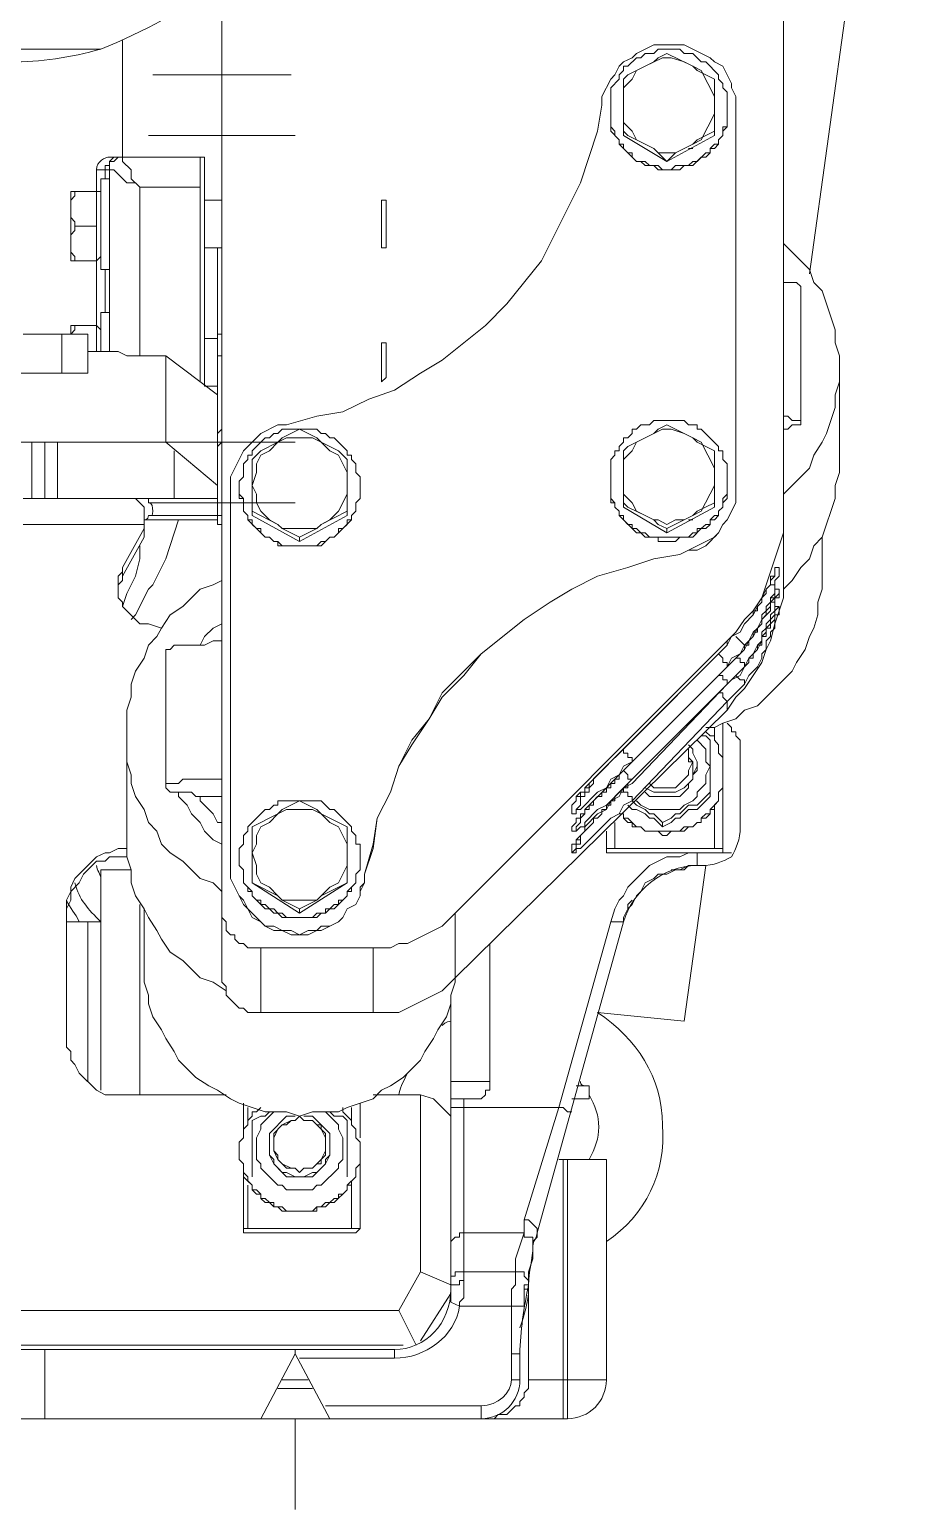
# Model space of a CAD drawing. Header units: millimetres. Extents: x 25083 to 52777, y 24772 to 45779.
# Drawn here: x 47040.3 to 47115.5, y 38553.8 to 38681 of the extents above; entities that cross this region are included whole.
import ezdxf

# ---------------------------------------------------------------- set-up
doc = ezdxf.new("R2010")
doc.units = ezdxf.units.MM

# ---------------------------------------------------------------- blocks, each defined once
blk = doc.blocks.new('zw$F4C5')
at = {"color": 7, "lineweight": 5}
for points in [[(946.59, 131.83), (946.59, 313.8)], [(1005.27, 251.04), (997.1, 191.99)], [(994.87, 166.37), (994.87, 222.82)], [(948.45, 219.84), (948.08, 219.84), (948.08, 219.47), (947.71, 219.1), (947.71, 218.73), (947.34, 218.36), (947.34, 217.62), (946.97, 217.25), (946.97, 215.39), (946.59, 214.65), (946.59, 212.42)], [(994.87, 212.42), (994.87, 215.39), (994.5, 216.13), (994.5, 217.62), (994.13, 217.99), (994.13, 218.73), (993.76, 218.73), (993.76, 219.47), (993.39, 219.47), (993.39, 219.84), (993.01, 219.84)], [(936.2, 211.3), (908.34, 211.3)], [(938.05, 212.05), (938.05, 202.02)], [(985.22, 211.67), (983.73, 211.67), (982.24, 210.93), (981.87, 210.56), (981.13, 210.19), (980.76, 209.82), (980.39, 209.08), (980.02, 208.7), (979.27, 207.22), (979.27, 206.48)], [(980.02, 206.1), (980.02, 207.96), (980.76, 208.7), (980.76, 209.08), (981.13, 209.45), (981.13, 209.82), (981.5, 209.82), (982.24, 210.56), (982.62, 210.56), (982.99, 210.93), (983.73, 210.93), (984.1, 211.3), (984.84, 211.3)], [(990.04, 206.1), (990.04, 207.59), (989.67, 207.96), (989.67, 208.33), (989.3, 208.7), (989.3, 209.08), (988.19, 210.19), (987.81, 210.19), (987.07, 210.93), (986.33, 210.93), (985.96, 211.3), (984.84, 211.3)], [(990.79, 205.73), (990.79, 207.22), (990.41, 207.96), (990.41, 208.33), (989.67, 209.82), (988.93, 210.19), (988.56, 210.56), (986.33, 211.67), (985.22, 211.67)], [(982.99, 209.82), (983.73, 210.19), (984.1, 210.56), (984.84, 210.93)], [(987.07, 209.82), (986.33, 210.19), (985.22, 210.56), (984.47, 210.56), (982.99, 209.82)], [(984.84, 210.93), (987.07, 209.82)], [(952.54, 209.08), (940.65, 209.08)], [(981.13, 208.7), (981.5, 209.08), (982.99, 209.82)], [(982.99, 209.82), (982.24, 209.45), (981.87, 208.7), (981.13, 207.96), (981.13, 206.48)], [(981.13, 203.88), (981.13, 208.7)], [(987.07, 209.82), (987.44, 209.45), (988.93, 208.7)], [(987.07, 209.82), (987.81, 209.45), (988.93, 207.22), (988.93, 206.48)], [(988.93, 208.7), (988.93, 203.88)], [(979.27, 206.48), (978.9, 204.25), (977.42, 199.79), (974.07, 193.11), (971.1, 189.39), (969.25, 187.54), (965.53, 184.57), (963.68, 183.45), (961.45, 181.97), (959.22, 181.22), (956.99, 180.11), (954.76, 179.74), (952.16, 179)], [(984.84, 200.91), (984.1, 200.91), (983.73, 201.28), (982.99, 201.28), (982.62, 201.65), (982.24, 201.65), (980.76, 203.13), (980.76, 203.5), (980.02, 204.25), (980.02, 206.1)], [(984.84, 200.91), (984.47, 200.91), (984.1, 201.28), (983.36, 201.28), (982.99, 201.65), (982.24, 201.65), (981.87, 202.02), (981.87, 202.39), (981.5, 202.39), (981.13, 202.76), (981.13, 203.13), (980.76, 203.13), (980.76, 203.5), (980.39, 203.88), (980.39, 204.25), (980.02, 204.62), (980.02, 206.1)], [(981.13, 206.48), (981.13, 204.99), (981.87, 204.25), (982.24, 203.5), (982.99, 203.13)], [(984.84, 200.91), (985.96, 200.91), (986.33, 201.28), (987.07, 201.28), (987.81, 202.02), (988.19, 202.02), (988.56, 202.39), (988.56, 202.76), (988.93, 202.76), (989.3, 203.13), (989.3, 203.5), (989.67, 203.88), (989.67, 204.25), (990.04, 204.62), (990.04, 206.1)], [(984.84, 200.91), (985.22, 200.91), (985.59, 201.28), (986.7, 201.28), (987.07, 201.65), (987.44, 201.65), (988.19, 202.39), (988.56, 202.39), (988.56, 202.76), (988.93, 203.13), (989.3, 203.13), (989.3, 203.5), (989.67, 203.88), (989.67, 204.62), (990.04, 204.62), (990.04, 206.1)], [(988.93, 206.48), (988.93, 205.73), (987.81, 203.5), (987.07, 203.13)], [(990.79, 205.73), (990.79, 173.8)], [(940.65, 203.88), (940.28, 203.88)], [(952.54, 203.88), (940.65, 203.88)], [(952.54, 203.88), (952.91, 203.88)], [(982.99, 203.13), (981.5, 203.88), (981.13, 204.25)], [(981.13, 203.88), (984.84, 201.65)], [(984.84, 201.65), (988.93, 203.88)], [(988.93, 204.25), (987.44, 203.5), (987.07, 203.13)], [(982.99, 203.13), (983.73, 202.76), (984.1, 202.39), (984.84, 202.39)], [(984.84, 201.65), (983.73, 202.76), (982.99, 203.13)], [(987.07, 203.13), (985.59, 202.39), (984.84, 202.39)], [(987.07, 203.13), (985.59, 202.39), (984.84, 201.65)], [(987.07, 202.76), (986.7, 202.76)], [(937.68, 202.02), (937.31, 202.02), (936.94, 201.65), (936.94, 201.28), (936.57, 201.28), (936.57, 200.91)], [(938.05, 202.02), (937.68, 202.02), (937.31, 201.65), (936.94, 201.65)], [(938.05, 202.02), (937.68, 202.02), (937.31, 201.65), (936.94, 201.65)], [(945.11, 202.02), (936.94, 202.02)], [(936.94, 201.65), (936.94, 200.91)], [(938.05, 202.02), (938.05, 201.65), (938.8, 200.91), (938.8, 200.16), (939.54, 199.42)], [(944.74, 199.42), (944.74, 202.02), (945.11, 202.02)], [(945.11, 198.31), (945.11, 202.02)], [(945.11, 198.31), (945.11, 202.02)], [(936.94, 200.91), (935.82, 200.91)], [(935.82, 200.91), (935.82, 199.05)], [(936.2, 200.16), (936.94, 200.16)], [(936.2, 200.16), (936.2, 199.42)], [(936.57, 200.16), (936.57, 200.91)], [(936.94, 200.91), (937.31, 200.91), (938.42, 199.79), (939.17, 199.79), (939.54, 199.42)], [(936.94, 197.56), (936.94, 200.91)], [(936.94, 196.08), (936.94, 199.79)], [(933.6, 199.05), (935.82, 199.05)], [(933.6, 199.05), (933.6, 197.56)], [(933.97, 199.05), (933.97, 198.68), (933.6, 198.31), (933.6, 197.56)], [(936.2, 199.05), (935.82, 199.05)], [(935.82, 199.05), (935.82, 197.56)], [(935.82, 196.08), (935.82, 199.05)], [(936.2, 199.42), (936.2, 196.08)], [(944.74, 199.42), (939.54, 199.42)], [(939.54, 199.42), (939.54, 184.94)], [(944.74, 182.71), (944.74, 199.42)], [(933.6, 197.56), (933.6, 196.82), (933.97, 196.45), (933.97, 196.08)], [(933.6, 197.56), (933.6, 194.59)], [(935.82, 197.56), (935.82, 194.59)], [(936.94, 196.08), (936.94, 197.56)], [(936.94, 197.56), (936.94, 196.08)], [(946.59, 198.31), (945.11, 198.31)], [(945.11, 198.31), (945.11, 196.08)], [(960.33, 196.08), (960.33, 198.31), (960.71, 198.31), (960.71, 196.08)], [(933.97, 196.08), (933.97, 195.71), (933.6, 195.33), (933.6, 194.59)], [(933.97, 196.08), (935.82, 196.08)], [(935.82, 196.08), (935.82, 193.11)], [(936.2, 196.08), (936.2, 193.85)], [(936.94, 192.36), (936.94, 196.08)], [(936.94, 196.08), (936.94, 194.59)], [(936.94, 194.59), (936.94, 196.08)], [(945.11, 196.08), (945.11, 194.22)], [(960.71, 196.08), (960.71, 194.22), (960.33, 194.22), (960.33, 196.08)], [(933.6, 194.59), (933.6, 193.85), (933.97, 193.48), (933.97, 193.11)], [(933.6, 194.59), (933.6, 193.11)], [(935.82, 194.59), (935.82, 193.11)], [(936.2, 193.48), (935.82, 193.11)], [(936.2, 193.85), (936.2, 192.36)], [(936.94, 185.31), (936.94, 194.59)], [(946.59, 194.22), (945.11, 194.22)], [(945.11, 193.85), (945.11, 194.22)], [(945.11, 186.79), (945.11, 194.22)], [(945.11, 186.79), (945.11, 194.22)], [(945.11, 194.22), (945.11, 193.85)], [(946.22, 194.22), (946.22, 186.42)], [(994.87, 194.59), (997.1, 192.36), (997.47, 191.25), (998.21, 190.51), (999.33, 187.16), (999.33, 186.05), (999.7, 184.94), (999.7, 183.82)], [(933.6, 193.11), (935.82, 193.11)], [(935.82, 193.11), (935.82, 187.54)], [(936.2, 192.36), (936.94, 192.36)], [(936.57, 188.65), (936.57, 192.36)], [(996.36, 190.88), (995.98, 191.25), (994.87, 191.25)], [(996.36, 190.88), (996.36, 179.37)], [(936.2, 188.65), (936.94, 188.65)], [(936.2, 188.65), (936.2, 187.54)], [(933.6, 187.54), (935.82, 187.54)], [(933.6, 187.54), (933.6, 186.79)], [(933.97, 187.54), (933.97, 187.16), (933.6, 186.79)], [(936.2, 187.16), (935.82, 187.54)], [(935.82, 187.54), (935.82, 186.05)], [(935.82, 185.31), (935.82, 187.54)], [(936.2, 187.54), (936.2, 185.31)], [(936.94, 185.31), (936.94, 187.54)], [(935.08, 186.79), (929.51, 186.79)], [(932.85, 183.45), (932.85, 186.79)], [(935.08, 183.45), (935.08, 186.79)], [(945.11, 186.42), (945.11, 186.79)], [(945.11, 186.42), (945.11, 186.79)], [(946.22, 186.42), (945.11, 186.42)], [(945.11, 184.57), (945.11, 186.42)], [(946.59, 186.79), (946.22, 186.79)], [(946.22, 170.45), (946.22, 186.79)], [(960.33, 184.57), (960.33, 186.05), (960.71, 186.05), (960.71, 184.57)], [(935.08, 185.31), (937.68, 185.31), (938.42, 184.94), (940.65, 184.94)], [(941.77, 184.94), (940.65, 184.94)], [(946.22, 181.59), (941.77, 184.94)], [(941.77, 184.94), (941.77, 177.51)], [(945.11, 182.34), (945.11, 184.57)], [(946.22, 184.94), (946.59, 184.94)], [(960.71, 184.57), (960.71, 183.08), (960.33, 182.71), (960.33, 184.57)], [(927.65, 183.45), (935.08, 183.45)], [(999.7, 183.82), (999.7, 182.71), (999.33, 181.59), (999.33, 180.48), (998.58, 178.25), (998.21, 177.51), (997.47, 176.4), (997.1, 175.28), (994.87, 173.05)], [(999.7, 183.82), (999.7, 176.02)], [(946.22, 182.34), (945.11, 182.34)], [(946.22, 182.34), (946.22, 181.59)], [(980.02, 174.17), (980.02, 176.02), (980.39, 176.4), (980.39, 176.77), (980.76, 176.77), (980.76, 177.14), (981.13, 177.51), (981.13, 177.88), (981.5, 177.88), (981.87, 178.25), (981.87, 178.62), (982.24, 178.62), (982.62, 179), (983.36, 179), (983.73, 179.37), (984.84, 179.37)], [(990.04, 174.17), (990.04, 175.65), (989.67, 176.02), (989.67, 176.77), (989.3, 176.77), (989.3, 177.14), (987.81, 178.62), (987.44, 178.62), (987.44, 179), (986.7, 179), (986.33, 179.37), (984.84, 179.37)], [(994.87, 179.74), (995.24, 179.74), (995.61, 179.37), (996.36, 179.37)], [(996.36, 179.37), (996.36, 179), (995.61, 179), (995.24, 178.62), (994.87, 178.62)], [(946.22, 178.25), (946.59, 178.62)], [(952.16, 179), (951.42, 179), (949.94, 178.25), (948.45, 176.77), (947.34, 174.54), (947.34, 173.05)], [(948.08, 173.8), (948.08, 174.17), (948.45, 174.54), (948.45, 175.65), (948.82, 176.02), (948.82, 176.4), (949.19, 176.4), (949.19, 176.77), (950.31, 177.88), (950.68, 177.88), (951.05, 178.25), (951.42, 178.25), (951.79, 178.62), (953.28, 178.62)], [(951.42, 177.51), (951.79, 177.88), (953.28, 178.62)], [(953.28, 178.62), (954.76, 177.88), (955.14, 177.51)], [(958.48, 173.8), (958.48, 174.54), (958.11, 174.91), (958.11, 175.65), (957.73, 176.02), (957.73, 176.4), (957.36, 176.4), (957.36, 176.77), (956.25, 177.88), (955.88, 177.88), (955.51, 178.25), (955.14, 178.25), (954.76, 178.62), (953.28, 178.62)], [(982.99, 177.88), (983.73, 178.25), (984.1, 178.62), (984.84, 179)], [(987.07, 177.88), (986.33, 178.25), (985.22, 178.62), (984.47, 178.62), (982.99, 177.88)], [(984.84, 179), (987.07, 177.88)], [(994.87, 178.62), (995.24, 178.62)], [(927.65, 177.51), (941.77, 177.51)], [(930.25, 177.51), (930.25, 172.68)], [(931.37, 172.68), (931.37, 177.51)], [(932.48, 172.68), (932.48, 177.51)], [(941.77, 177.51), (952.91, 177.51)], [(941.77, 177.51), (946.22, 173.8)], [(946.22, 177.14), (946.59, 177.51)], [(949.19, 176.02), (949.94, 176.77), (951.42, 177.51)], [(951.42, 177.51), (950.68, 176.77), (949.94, 176.4), (949.56, 175.65), (949.56, 174.91), (949.19, 173.8)], [(955.14, 177.51), (954.39, 177.88), (952.16, 177.88), (951.42, 177.51)], [(955.14, 177.51), (956.62, 176.77), (957.36, 176.02)], [(955.14, 177.51), (955.88, 176.77), (956.62, 176.4), (957.36, 174.91), (957.36, 173.8)], [(982.99, 177.88), (982.24, 177.51), (981.87, 176.77), (981.13, 176.02), (981.13, 174.54)], [(981.13, 176.77), (981.5, 177.14), (982.99, 177.88)], [(987.07, 177.88), (987.44, 177.51), (988.93, 176.77)], [(987.07, 177.88), (987.81, 177.51), (988.93, 175.28), (988.93, 174.54)], [(942.51, 172.68), (942.51, 176.77)], [(949.19, 171.2), (949.19, 176.02)], [(957.36, 176.02), (957.36, 171.2)], [(981.13, 171.94), (981.13, 176.77)], [(988.93, 176.77), (988.93, 171.94)], [(994.87, 164.88), (995.61, 165.63), (996.36, 166.74), (997.1, 167.48), (997.47, 168.6), (998.21, 169.34), (999.33, 172.68), (999.33, 173.8), (999.7, 174.91), (999.7, 176.02)], [(981.13, 174.54), (981.13, 173.05), (981.87, 172.31), (982.24, 171.57), (982.99, 171.2)], [(988.93, 174.54), (988.93, 173.8), (987.81, 171.57), (987.07, 171.2)], [(947.34, 141.49), (947.34, 173.05)], [(953.28, 168.6), (951.79, 168.6), (951.42, 168.97), (951.05, 168.97), (950.68, 169.34), (950.31, 169.34), (949.94, 169.71), (949.94, 170.08), (949.56, 170.08), (949.19, 170.45), (949.19, 170.83), (948.82, 170.83), (948.82, 171.2), (948.45, 171.57), (948.45, 172.68), (948.08, 173.05), (948.08, 173.8)], [(953.28, 168.6), (951.42, 168.6), (951.42, 168.97), (951.05, 168.97), (950.68, 169.34), (950.31, 169.34), (948.82, 170.83), (948.82, 171.2), (948.45, 171.57), (948.45, 172.68), (948.08, 172.68), (948.08, 173.42)], [(949.19, 173.8), (949.56, 173.05), (949.56, 172.31), (949.94, 171.57), (950.68, 170.83), (951.42, 170.45)], [(953.28, 168.6), (954.76, 168.6), (955.14, 168.97), (955.51, 168.97), (955.88, 169.34), (956.25, 169.34), (956.62, 169.71), (956.62, 170.08), (956.99, 170.08), (957.36, 170.45), (957.36, 170.83), (957.73, 170.83), (957.73, 171.2), (958.11, 171.57), (958.11, 172.31), (958.48, 172.68), (958.48, 173.8)], [(953.28, 168.6), (955.14, 168.6), (955.88, 169.34), (956.25, 169.34), (957.73, 170.83), (957.73, 171.2), (958.11, 171.57), (958.11, 172.31), (958.48, 172.68), (958.48, 173.42)], [(957.36, 173.8), (957.36, 173.05), (956.62, 171.57), (955.88, 170.83), (955.14, 170.45)], [(984.84, 168.97), (984.1, 168.97), (984.1, 169.34), (982.99, 169.34), (982.62, 169.71), (982.24, 169.71), (980.76, 171.2), (980.76, 171.57), (980.39, 171.94), (980.39, 172.31), (980.02, 172.31), (980.02, 174.17)], [(984.84, 169.34), (983.36, 169.34), (982.99, 169.71), (982.62, 169.71), (982.24, 170.08), (981.87, 170.08), (981.87, 170.45), (981.5, 170.45), (981.13, 170.83), (981.13, 171.2), (980.76, 171.2), (980.76, 171.57), (980.39, 171.94), (980.39, 172.31), (980.02, 172.68), (980.02, 174.17)], [(984.84, 168.97), (985.59, 168.97), (985.96, 169.34), (987.07, 169.34), (987.81, 170.08), (988.19, 170.08), (988.56, 170.45), (988.56, 170.83), (988.93, 170.83), (989.3, 171.2), (989.3, 171.57), (989.67, 171.94), (989.67, 172.31), (990.04, 172.68), (990.04, 174.17)], [(984.84, 169.34), (986.7, 169.34), (987.07, 169.71), (987.44, 169.71), (987.44, 170.08), (987.81, 170.08), (988.19, 170.45), (988.56, 170.45), (988.56, 170.83), (988.93, 171.2), (989.3, 171.2), (989.3, 171.57), (989.67, 171.94), (989.67, 172.68), (990.04, 173.05), (990.04, 174.17)], [(985.96, 167.85), (988.93, 169.34), (989.3, 169.71), (989.67, 170.45), (990.04, 170.83), (990.79, 172.31), (990.79, 173.8)], [(990.79, 173.8), (990.79, 172.31), (990.04, 170.83), (989.67, 170.45), (989.3, 169.71), (988.19, 168.6), (987.44, 168.23), (986.7, 168.23), (985.96, 167.85)], [(939.91, 171.94), (939.17, 172.68)], [(939.91, 169.34), (939.91, 171.94)], [(940.28, 172.31), (940.28, 172.68)], [(940.28, 172.31), (946.22, 172.31)], [(946.22, 172.31), (952.91, 172.31)], [(982.99, 171.2), (981.5, 171.94), (981.13, 172.31)], [(981.13, 171.94), (984.84, 169.71)], [(984.84, 169.71), (988.93, 171.94)], [(988.93, 172.31), (987.44, 171.57), (987.07, 171.2)], [(994.87, 171.94), (994.87, 169.71), (993.01, 164.14), (992.27, 163.03), (991.53, 162.28), (990.79, 161.17), (990.04, 160.43)], [(929.51, 170.45), (939.91, 170.45)], [(938.8, 162.28), (939.17, 162.66), (940.28, 164.88), (940.65, 165.25), (941.77, 167.48), (942.88, 170.83)], [(939.91, 170.83), (944.37, 170.83)], [(939.91, 170.83), (939.91, 170.45)], [(940.28, 171.2), (946.22, 171.2)], [(946.22, 170.83), (944.37, 170.83)], [(946.59, 171.2), (946.22, 171.2)], [(946.59, 170.45), (946.22, 170.45)], [(951.42, 170.45), (949.19, 171.57)], [(949.19, 171.2), (953.28, 168.97)], [(951.42, 170.45), (951.79, 170.08), (953.28, 170.08)], [(953.28, 169.34), (951.79, 170.08), (951.42, 170.45)], [(953.28, 168.97), (957.36, 171.2)], [(955.14, 170.45), (954.76, 170.08), (953.28, 169.34)], [(955.14, 170.45), (954.76, 170.08), (953.28, 170.08)], [(957.36, 171.57), (955.14, 170.45)], [(982.99, 171.2), (983.73, 170.83), (984.1, 170.83), (984.84, 170.45)], [(984.84, 170.08), (984.1, 170.45), (983.73, 170.83), (982.99, 171.2)], [(987.07, 171.2), (986.33, 170.83), (985.59, 170.83), (984.84, 170.45)], [(987.07, 171.2), (984.84, 170.08)], [(987.07, 170.83), (986.7, 170.83)], [(938.05, 166.74), (939.91, 170.08)], [(938.05, 166), (939.91, 169.34)], [(953.28, 168.97), (953.28, 169.34)], [(984.84, 169.71), (984.84, 170.08)], [(998.21, 169.34), (998.21, 165.63)], [(939.54, 168.6), (939.54, 167.48), (939.17, 166), (938.42, 164.51), (938.05, 163.4)], [(938.05, 166.74), (938.05, 166.37), (937.68, 166), (937.68, 164.88)], [(938.05, 166.74), (938.05, 166)], [(958.85, 140.37), (959.59, 142.97), (959.96, 145.2), (961.08, 147.43), (961.82, 149.66), (962.93, 151.89), (964.42, 153.74), (965.53, 155.97), (968.88, 159.31), (972.59, 162.28), (974.82, 163.77), (976.67, 164.88), (978.9, 166), (981.5, 166.74), (983.73, 167.48), (985.96, 167.85)], [(958.85, 140.37), (959.59, 142.6), (959.96, 145.2), (961.08, 147.43), (961.82, 149.66), (962.93, 151.51), (964.42, 153.74), (965.53, 155.6), (967.39, 157.46), (968.88, 159.31), (972.59, 162.28), (974.82, 163.77), (976.67, 164.88), (978.9, 166), (981.5, 166.74), (983.73, 167.48), (985.96, 167.85)], [(994.13, 166.37), (994.13, 166.74)], [(994.13, 166.74), (994.13, 166.37)], [(994.5, 166.74), (994.13, 166.74)], [(994.5, 166.74), (994.13, 166.74)], [(994.13, 166.74), (994.13, 166.37)], [(994.5, 166), (994.5, 166.74)], [(937.68, 164.88), (937.68, 165.25), (938.05, 165.63), (938.05, 166)], [(938.42, 152.26), (938.42, 154.49), (938.8, 155.6), (938.8, 156.71), (939.17, 157.83), (939.91, 158.94), (940.28, 160.06), (941.02, 160.8), (941.4, 161.54), (942.14, 162.66), (943.25, 163.4), (944.74, 164.88), (945.85, 165.25), (946.59, 165.63)], [(988.19, 153), (988.93, 153), (989.67, 153.37), (990.79, 153.74), (991.53, 154.49), (992.64, 154.86), (995.61, 157.83), (995.98, 158.57), (996.73, 159.68), (997.1, 160.8), (997.47, 161.54), (997.84, 162.66), (997.84, 163.77), (998.21, 164.88), (998.21, 165.63)], [(990.04, 154.49), (990.79, 155.6), (991.53, 156.34), (993.01, 158.57), (993.39, 159.68), (993.76, 160.43), (994.13, 161.91), (994.87, 164.14), (994.87, 166.37)], [(994.13, 166.37), (994.13, 166), (993.76, 165.63), (993.76, 165.25), (993.39, 164.88), (993.01, 164.14), (993.01, 163.77), (992.64, 163.4), (992.27, 162.66), (991.53, 161.91)], [(991.53, 160.06), (991.9, 160.43), (992.27, 161.17), (992.64, 161.54), (993.01, 162.28), (993.01, 162.66), (993.39, 163.03), (993.39, 163.4), (993.76, 163.77), (993.76, 164.14), (994.13, 164.51), (994.13, 165.63), (994.5, 166)], [(991.53, 161.91), (992.27, 162.66), (992.27, 163.03), (992.64, 163.03), (992.64, 163.4), (993.01, 163.77), (993.01, 164.14), (993.39, 164.51), (993.39, 164.88), (993.76, 165.25), (993.76, 166), (994.13, 166)], [(993.39, 164.88), (993.76, 165.25), (994.13, 165.25), (994.13, 165.63), (994.5, 166)], [(994.13, 166), (994.13, 166.37)], [(937.68, 164.88), (937.68, 164.14), (938.05, 163.77), (938.05, 163.4), (939.54, 161.91), (940.28, 161.91)], [(991.53, 158.2), (991.9, 158.94), (992.27, 159.31), (992.64, 160.06), (993.01, 160.43), (993.01, 161.17), (993.39, 161.54), (993.39, 161.91), (993.76, 162.28), (993.76, 162.66), (994.13, 163.03), (994.13, 164.14), (994.5, 164.14), (994.5, 164.51)], [(994.13, 164.51), (994.13, 164.14), (993.76, 163.77), (993.76, 163.03), (993.01, 162.28), (993.01, 161.91), (992.64, 161.54), (992.27, 160.8), (991.9, 160.43), (991.53, 159.68)], [(991.53, 159.68), (991.53, 160.06), (991.9, 160.06), (991.9, 160.43), (992.27, 160.8), (992.27, 161.17), (992.64, 161.17), (992.64, 161.54), (993.01, 161.91), (993.01, 162.28), (993.39, 162.66), (993.39, 163.03), (993.76, 163.4), (993.76, 163.77), (993.76, 164.14), (994.13, 164.14)], [(993.76, 163.4), (993.76, 163.77), (994.13, 163.77), (994.13, 164.14), (994.5, 164.51)], [(994.13, 164.88), (994.13, 164.51)], [(994.5, 164.88), (994.13, 164.88)], [(994.5, 164.88), (994.13, 164.88)], [(994.13, 164.88), (994.13, 164.51)], [(994.13, 164.14), (994.13, 164.51)], [(994.5, 164.51), (994.5, 164.88)], [(991.53, 158.2), (991.9, 158.94), (992.64, 159.68), (993.01, 160.43), (993.01, 160.8), (993.39, 161.17), (993.39, 161.54), (993.76, 161.91), (993.76, 162.28), (994.13, 162.66), (994.13, 163.03)], [(991.53, 158.2), (991.9, 158.57), (991.9, 158.94), (992.27, 158.94), (992.27, 159.31), (992.64, 159.68), (992.64, 160.06), (993.01, 160.06), (993.01, 160.8), (993.39, 160.8), (993.39, 161.54), (993.76, 161.54), (993.76, 162.28), (994.13, 162.66), (994.13, 163.03)], [(994.13, 163.03), (994.13, 163.4), (994.5, 163.4)], [(994.5, 163.4), (994.13, 163.03)], [(994.5, 163.4), (994.5, 162.66)], [(941.4, 161.54), (940.28, 161.91)], [(946.59, 161.91), (945.85, 161.54), (945.11, 160.8), (944.74, 160.06)], [(991.53, 161.91), (991.16, 161.17), (990.41, 160.8)], [(991.16, 161.17), (991.53, 161.91)], [(994.5, 162.66), (994.13, 162.66), (994.13, 161.54), (993.76, 161.17), (993.76, 160.8), (993.39, 160.43), (993.39, 159.68), (993.01, 159.31), (993.01, 158.94), (992.64, 158.2), (991.9, 157.46), (991.53, 156.71)], [(993.76, 161.91), (994.13, 162.28), (994.13, 162.66), (994.5, 162.66)], [(946.59, 160.43), (945.85, 160.43), (945.11, 160.06), (942.51, 160.06), (942.14, 159.68), (941.77, 159.68)], [(990.04, 160.43), (966.65, 137.03)], [(990.04, 160.06), (990.41, 160.8), (991.16, 161.17)], [(990.41, 160.8), (990.04, 160.06)], [(990.04, 160.06), (990.04, 160.43)], [(991.53, 160.06), (990.79, 160.8)], [(941.77, 159.68), (941.77, 147.8)], [(990.04, 160.06), (981.5, 151.51)], [(981.87, 151.89), (990.04, 160.06)], [(990.04, 158.2), (990.04, 158.57), (989.67, 158.57), (989.67, 158.94), (989.3, 159.31)], [(991.53, 160.06), (991.16, 159.31), (990.41, 158.94), (990.04, 158.2)], [(990.04, 158.2), (991.16, 159.31)], [(991.53, 159.68), (990.41, 158.57)], [(991.16, 159.31), (991.53, 159.68)], [(990.04, 158.2), (981.5, 149.66)], [(990.04, 158.2), (981.87, 150.03)], [(981.87, 150.03), (990.04, 158.2)], [(990.41, 158.57), (990.04, 158.2)], [(991.53, 158.2), (990.04, 156.71)], [(991.53, 158.2), (991.16, 157.46), (990.41, 157.08)], [(991.53, 158.2), (991.53, 158.57), (991.16, 158.57), (991.16, 158.94), (990.79, 158.94)], [(991.16, 157.46), (991.53, 158.2)], [(990.04, 156.71), (981.5, 148.17)], [(990.04, 156.71), (981.87, 148.54)], [(981.87, 148.17), (990.04, 156.71)], [(990.04, 156.71), (990.04, 157.08), (989.67, 157.08), (989.67, 157.46), (989.3, 157.46)], [(990.04, 156.71), (990.41, 157.08), (991.16, 157.46)], [(990.41, 157.08), (990.04, 156.71)], [(991.53, 156.71), (990.04, 155.23)], [(991.53, 156.71), (991.53, 157.08), (991.16, 157.08), (990.79, 157.46)], [(990.04, 155.23), (981.87, 146.69)], [(990.04, 155.23), (989.67, 155.6), (989.67, 155.97), (989.3, 155.97)], [(990.04, 154.49), (990.04, 155.23)], [(966.65, 131.46), (990.04, 154.49)], [(988.19, 152.63), (988.56, 152.26), (988.93, 152.26), (988.93, 151.89), (989.3, 151.51), (989.3, 150.77), (989.67, 150.4), (989.67, 148.91)], [(988.93, 151.89), (988.93, 153)], [(989.67, 153.37), (989.67, 150.03)], [(990.04, 153.37), (990.41, 153), (990.41, 152.63), (990.79, 152.63), (990.79, 152.26), (991.16, 151.89), (991.16, 150.77)], [(946.59, 138.89), (945.85, 139.63), (944.74, 140), (943.25, 141.49), (942.14, 142.23), (941.4, 142.97), (941.02, 144.09), (940.28, 144.83), (939.91, 145.94), (939.17, 147.06), (938.8, 148.17), (938.8, 148.91), (938.42, 150.03), (938.42, 152.26)], [(938.42, 152.26), (938.42, 144.09)], [(981.87, 151.89), (977.79, 147.8), (977.79, 147.43), (977.42, 147.43), (977.05, 147.06)], [(977.05, 146.69), (977.05, 147.06), (977.42, 147.06), (977.42, 147.43), (977.79, 147.43), (977.79, 147.8), (978.16, 147.8), (978.16, 148.17), (978.9, 148.91), (979.27, 149.29), (981.5, 151.51)], [(986.7, 151.51), (987.07, 151.14), (987.07, 150.77), (987.44, 150.03)], [(988.56, 149.66), (988.19, 150.03), (988.19, 151.14), (987.44, 151.89)], [(987.81, 152.26), (988.19, 152.26), (988.56, 151.89)], [(988.56, 147.06), (988.56, 151.89)], [(981.13, 151.14), (981.13, 150.77), (981.5, 150.77), (981.5, 150.4), (981.87, 150.4), (981.87, 150.03)], [(986.7, 151.14), (986.7, 150.4), (987.07, 150.03)], [(991.16, 150.77), (991.16, 144.46)], [(976.67, 145.57), (977.05, 145.57), (977.05, 145.94), (977.42, 145.94), (978.9, 147.43), (979.65, 147.8), (980.02, 148.54), (980.76, 148.91), (981.13, 149.66), (981.87, 150.03)], [(981.87, 150.03), (977.79, 145.94), (977.79, 145.57), (977.42, 145.2), (977.05, 145.2)], [(977.05, 144.83), (977.05, 145.2), (977.42, 145.2), (977.42, 145.57), (977.79, 145.57), (977.79, 145.94), (978.16, 145.94), (978.16, 146.32), (978.53, 146.32), (978.53, 146.69), (978.9, 147.06), (979.27, 147.06), (979.27, 147.43), (979.65, 147.43), (979.65, 147.8), (980.02, 147.8), (980.02, 148.17), (980.39, 148.17), (980.39, 148.54), (980.76, 148.54), (980.76, 148.91), (981.5, 149.66)], [(977.42, 146.69), (977.42, 147.06), (977.79, 147.06), (977.79, 147.43), (978.16, 147.43), (978.16, 147.8), (978.53, 148.17), (978.53, 148.54), (978.9, 148.91)], [(981.13, 149.29), (981.5, 148.91), (981.5, 148.54), (981.87, 148.54)], [(988.56, 149.66), (988.19, 148.91), (988.19, 148.17), (987.44, 147.43), (987.44, 147.06), (987.07, 146.69), (986.33, 146.32), (985.96, 145.94), (983.36, 145.94), (982.62, 146.32), (982.24, 146.69)], [(987.44, 150.03), (987.44, 149.66), (987.07, 148.91), (987.07, 148.54), (986.33, 147.8), (985.59, 147.43), (984.47, 147.43)], [(987.07, 150.03), (986.7, 149.29), (986.7, 148.91), (985.59, 147.8), (984.47, 147.8)], [(987.44, 149.66), (987.44, 149.29), (987.07, 148.91), (987.07, 148.54), (986.7, 148.17), (986.7, 147.8), (985.96, 147.06), (984.47, 147.06)], [(989.67, 148.91), (989.67, 147.8), (989.3, 147.43), (989.3, 146.69), (988.56, 145.94), (988.56, 145.57), (988.19, 145.57), (987.81, 145.2), (987.81, 144.83), (987.44, 144.83), (987.07, 144.46), (986.33, 144.46), (985.96, 144.09), (984.84, 144.09)], [(989.67, 148.91), (989.67, 147.8), (989.3, 147.43), (989.3, 146.69), (988.93, 146.32), (988.93, 145.94), (988.56, 145.94), (988.56, 145.57), (988.19, 145.2), (987.81, 145.2), (987.81, 144.83), (987.44, 144.83), (987.07, 144.46), (986.7, 144.46), (986.33, 144.09), (985.22, 144.09), (984.84, 143.72)], [(941.77, 147.8), (941.77, 148.17), (942.88, 148.17), (943.25, 148.54), (946.59, 148.54)], [(946.59, 147.06), (944.37, 147.06), (943.99, 147.43), (942.14, 147.43), (941.77, 147.8)], [(976.67, 144.09), (977.05, 144.09), (977.42, 144.46), (977.79, 144.46), (977.79, 144.83), (978.9, 145.94), (979.65, 146.32), (981.87, 148.54)], [(977.05, 143.34), (977.42, 143.34), (977.42, 143.72), (978.53, 144.83), (978.53, 145.2), (978.9, 145.2), (979.27, 145.57), (979.27, 145.94), (979.65, 145.94), (979.65, 146.32), (980.02, 146.32), (980.02, 146.69), (980.39, 146.69), (980.39, 147.06), (980.76, 147.43), (981.13, 147.43), (981.13, 147.8), (981.5, 147.8), (981.5, 148.17)], [(977.05, 143.34), (977.79, 144.09), (977.79, 144.46), (978.9, 145.57), (979.65, 145.94), (980.02, 146.69), (980.76, 147.06), (981.13, 147.8)], [(981.13, 147.8), (981.87, 148.17)], [(981.87, 146.69), (981.87, 147.06), (981.5, 147.06), (981.5, 147.43), (981.13, 147.43), (981.13, 147.8)], [(982.99, 147.8), (983.73, 147.43), (984.47, 147.43)], [(983.36, 148.17), (983.73, 147.8), (984.47, 147.8)], [(989.67, 147.8), (989.67, 142.23)], [(942.88, 147.43), (942.88, 147.06), (943.62, 146.32), (943.99, 145.57), (944.74, 144.83), (945.11, 144.09), (945.85, 143.34)], [(944.74, 147.06), (944.74, 146.69), (945.85, 145.57), (946.22, 144.83)], [(948.08, 141.86), (948.08, 142.6), (948.45, 142.97), (948.45, 143.72), (948.82, 144.09), (948.82, 144.46), (950.31, 145.94), (950.68, 145.94), (951.05, 146.32), (951.42, 146.32), (951.42, 146.69), (953.28, 146.69)], [(951.42, 145.57), (951.79, 145.94), (953.28, 146.69)], [(953.28, 146.69), (954.76, 145.94), (955.14, 145.57)], [(958.48, 141.86), (958.48, 142.97), (958.11, 142.97), (958.11, 143.72), (957.73, 144.09), (957.73, 144.46), (956.25, 145.94), (955.88, 145.94), (955.14, 146.69), (953.28, 146.69)], [(977.05, 147.06), (977.05, 146.69), (976.67, 146.32)], [(981.87, 146.69), (981.13, 146.32), (980.76, 145.57), (980.02, 145.2), (977.42, 142.6), (977.05, 142.6), (977.05, 142.23), (976.67, 142.23)], [(977.05, 146.69), (976.67, 146.32)], [(976.67, 145.57), (977.05, 145.57), (977.05, 145.94), (977.42, 146.32), (977.42, 146.69)], [(976.67, 145.57), (976.67, 146.32)], [(977.05, 147.06), (977.05, 146.69)], [(977.42, 146.69), (977.42, 147.06)], [(984.47, 144.46), (983.73, 145.2), (983.36, 145.2), (982.99, 145.57), (982.24, 145.94), (981.87, 145.94), (981.5, 146.32)], [(984.47, 144.83), (983.73, 145.57), (983.36, 145.57), (982.99, 145.94), (982.24, 146.32), (981.87, 146.69)], [(984.47, 147.06), (983.36, 147.06), (982.99, 147.43)], [(988.56, 147.43), (987.44, 146.32), (986.7, 146.32), (985.96, 145.57), (985.59, 145.57), (985.22, 145.2), (984.47, 144.83)], [(988.56, 147.06), (987.44, 145.94), (986.7, 145.94), (985.96, 145.2), (985.59, 145.2), (985.22, 144.83), (984.47, 144.46)], [(988.93, 142.6), (988.93, 146.32)], [(949.19, 144.46), (951.42, 145.57)], [(951.42, 145.57), (950.68, 144.83), (949.94, 144.46), (949.56, 143.72), (949.56, 142.97), (949.19, 142.23)], [(955.14, 145.57), (954.39, 145.94), (952.16, 145.94), (951.42, 145.57)], [(955.14, 145.57), (957.36, 144.46)], [(955.14, 145.57), (955.88, 144.83), (956.62, 144.46), (957.36, 142.97), (957.36, 142.23)], [(976.67, 144.09), (977.05, 144.09), (977.05, 144.46), (977.42, 144.83), (977.42, 145.2)], [(977.05, 145.2), (977.05, 144.83)], [(977.42, 145.2), (977.42, 145.57), (977.79, 145.57), (977.79, 145.94), (978.16, 145.94)], [(980.76, 145.57), (981.13, 145.57), (981.13, 145.2), (981.5, 144.83), (981.87, 144.83), (981.87, 144.46), (982.62, 144.46), (982.99, 144.09), (984.1, 144.09), (984.47, 143.72), (984.84, 143.72)], [(980.76, 145.57), (981.13, 145.57), (981.13, 145.2), (981.5, 145.2), (982.24, 144.46), (982.62, 144.46), (982.99, 144.09), (984.84, 144.09)], [(938.42, 144.09), (938.42, 141.86), (938.8, 140.75), (938.8, 139.63), (939.17, 138.52), (939.91, 137.4), (940.28, 136.66), (941.02, 135.55), (941.4, 134.8), (942.14, 133.69), (943.25, 132.95), (944.74, 131.46), (945.85, 131.09), (946.97, 130.35)], [(946.22, 144.83), (946.59, 144.83)], [(949.19, 139.63), (949.19, 144.46)], [(957.36, 144.46), (957.36, 139.63)], [(977.05, 144.83), (976.67, 144.46)], [(977.05, 144.83), (976.67, 144.46)], [(976.67, 144.09), (976.67, 144.46)], [(978.16, 144.46), (977.42, 143.72), (977.42, 143.34)], [(979.65, 144.09), (979.65, 142.23)], [(980.39, 144.83), (980.39, 142.6)], [(984.47, 144.46), (984.47, 144.83)], [(938.42, 142.6), (937.68, 142.6), (936.94, 142.23), (936.57, 142.23), (935.82, 141.86), (933.97, 140), (933.6, 139.26), (933.6, 138.89), (933.23, 138.15), (933.23, 137.4)], [(938.42, 142.6), (938.42, 141.86)], [(945.85, 143.34), (946.59, 142.97)], [(976.67, 142.23), (977.05, 142.6), (977.05, 142.97), (977.42, 142.97), (977.42, 143.34)], [(976.67, 142.97), (977.05, 142.97), (977.05, 143.34)], [(977.05, 143.34), (977.05, 142.97), (976.67, 142.97)], [(976.67, 142.23), (976.67, 142.97)], [(977.42, 143.34), (977.42, 143.72)], [(979.65, 142.23), (979.65, 142.6), (980.39, 142.6)], [(980.39, 142.6), (988.93, 142.6)], [(988.93, 142.6), (989.67, 142.6), (989.67, 142.23)], [(933.23, 137.03), (933.23, 137.4), (933.6, 138.15), (933.6, 138.89), (934.34, 139.63), (934.71, 140.37), (935.82, 141.49), (936.57, 141.49), (936.94, 141.86), (938.42, 141.86)], [(947.34, 141.49), (947.34, 140), (948.08, 138.52), (948.45, 138.15), (948.82, 137.4), (950.31, 135.92), (951.05, 135.92), (951.79, 135.55), (952.54, 135.55), (953.28, 135.17)], [(953.28, 136.66), (952.16, 136.66), (951.79, 137.03), (951.42, 137.03), (951.05, 137.4), (950.68, 137.4), (950.31, 137.77), (949.94, 137.77), (949.94, 138.15), (949.56, 138.15), (949.19, 138.52), (949.19, 138.89), (948.45, 139.63), (948.45, 140.75), (948.08, 141.12), (948.08, 141.86)], [(953.28, 136.66), (951.79, 136.66), (951.42, 137.03), (951.05, 137.03), (950.68, 137.4), (950.31, 137.4), (949.19, 138.52), (949.19, 138.89), (948.82, 138.89), (948.82, 139.26), (948.45, 139.63), (948.45, 140.75), (948.08, 141.12), (948.08, 141.49)], [(949.19, 142.23), (949.56, 141.12), (949.56, 140.37), (949.94, 139.63), (950.68, 139.26), (951.42, 138.52)], [(953.28, 136.66), (954.39, 136.66), (954.76, 137.03), (955.51, 137.03), (955.51, 137.4), (955.88, 137.4), (956.25, 137.77), (956.62, 137.77), (956.62, 138.15), (956.99, 138.15), (957.36, 138.52), (957.36, 138.89), (958.11, 139.63), (958.11, 140.37), (958.48, 140.75), (958.48, 141.86)], [(953.28, 136.66), (954.76, 136.66), (955.14, 137.03), (955.51, 137.03), (955.88, 137.4), (956.25, 137.4), (957.36, 138.52), (957.36, 138.89), (957.73, 138.89), (957.73, 139.26), (958.11, 139.63), (958.11, 140.37), (958.48, 140.75), (958.48, 141.49)], [(957.36, 142.23), (957.36, 141.12), (956.62, 139.63), (955.88, 139.26), (955.14, 138.52)], [(980.39, 142.23), (979.65, 142.23)], [(987.44, 142.23), (986.7, 142.23), (985.96, 141.86), (984.84, 141.86), (983.36, 141.12), (981.5, 139.26), (981.13, 138.52), (980.76, 138.15), (980.39, 137.4), (980.02, 136.29)], [(980.39, 142.23), (988.93, 142.23)], [(990.41, 142.23), (987.44, 142.23)], [(987.44, 141.12), (987.44, 142.23)], [(989.67, 142.23), (988.93, 142.23)], [(936.2, 140.75), (938.8, 140.75)], [(936.2, 121.81), (936.2, 140.75)], [(953.28, 135.17), (952.54, 135.17), (951.79, 135.55), (951.05, 135.55), (950.31, 135.92), (949.94, 136.29), (949.19, 136.66), (948.82, 137.4), (948.45, 137.77), (947.34, 140), (947.34, 141.12)], [(953.28, 135.17), (954.02, 135.55), (954.76, 135.55), (955.14, 135.92), (955.88, 135.92), (956.62, 136.29), (956.99, 136.66), (957.36, 137.4), (958.11, 137.77), (958.48, 138.52), (958.48, 139.26), (958.85, 139.63), (958.85, 140.37)], [(958.85, 140.37), (958.85, 139.63), (958.48, 138.89), (958.48, 138.52), (958.11, 137.77), (957.36, 137.4), (956.99, 136.66), (956.62, 136.29), (955.14, 135.55), (954.76, 135.55), (954.02, 135.17), (953.28, 135.17)], [(981.13, 136.29), (981.13, 136.66), (981.5, 137.4), (981.87, 137.77), (982.24, 138.52), (982.62, 138.89), (982.99, 139.63), (983.73, 140), (984.1, 140.37), (984.84, 140.37), (985.59, 140.75), (985.96, 140.75), (986.7, 141.12), (987.44, 141.12)], [(985.22, 140.75), (985.59, 140.75)], [(985.59, 140.75), (986.33, 140.75)], [(986.33, 140.75), (986.7, 141.12)], [(988.19, 141.12), (986.33, 127.75)], [(986.7, 141.12), (987.44, 141.12)], [(987.81, 141.12), (987.44, 141.12)], [(951.42, 138.52), (949.19, 139.63)], [(949.19, 139.63), (953.28, 137.03)], [(953.28, 137.03), (957.36, 139.63)], [(957.36, 139.63), (955.14, 138.52)], [(933.23, 126.26), (933.23, 137.4)], [(939.54, 137.77), (939.54, 121.43)], [(939.91, 137.4), (939.91, 133.32)], [(949.94, 134.06), (948.82, 134.06), (948.45, 134.43), (948.08, 134.43), (947.71, 134.8), (947.71, 135.17), (947.34, 135.17), (946.97, 135.55), (946.97, 136.29), (946.59, 136.66), (946.59, 137.4)], [(951.42, 138.52), (951.79, 138.15), (953.28, 138.15)], [(953.28, 137.4), (951.79, 138.15), (951.42, 138.52)], [(955.14, 138.52), (954.76, 138.15), (953.28, 138.15)], [(955.14, 138.52), (954.76, 138.15), (953.28, 137.4)], [(953.28, 137.03), (953.28, 137.4)], [(981.13, 136.66), (981.5, 137.4)], [(981.5, 137.77), (981.87, 138.15)], [(981.5, 137.4), (981.5, 137.77)], [(935.08, 122.55), (935.08, 136.29)], [(966.65, 137.03), (965.53, 135.92), (962.56, 134.43), (961.82, 134.43), (961.08, 134.06), (959.59, 134.06)], [(966.65, 137.03), (966.65, 131.46)], [(973.7, 109.55), (981.13, 136.29)], [(980.02, 136.29), (975.56, 120.32)], [(980.02, 136.29), (981.13, 136.29)], [(981.13, 136.29), (981.13, 136.66)], [(959.59, 134.06), (949.94, 134.06)], [(949.94, 134.06), (949.94, 128.49)], [(959.59, 128.49), (959.59, 134.06)], [(969.62, 134.43), (969.62, 122.55)], [(939.91, 133.32), (939.91, 131.09), (940.28, 129.98), (940.28, 129.23), (940.65, 128.12), (941.4, 127), (941.77, 126.26), (942.51, 125.15), (942.88, 124.41), (944.37, 122.92), (945.48, 122.18), (946.22, 121.81), (947.34, 121.06), (948.08, 120.69), (950.31, 119.95), (952.16, 119.95), (953.28, 119.58), (954.39, 119.95), (956.62, 119.95), (957.36, 120.32), (958.48, 120.69), (959.59, 121.06), (960.33, 121.81), (961.08, 122.18), (962.19, 122.92), (963.68, 124.41), (964.05, 125.15), (964.79, 126.26), (965.16, 127), (965.9, 128.12), (966.28, 129.23), (966.28, 129.98), (966.65, 131.09)], [(946.59, 131.83), (946.59, 131.09), (946.97, 130.72), (946.97, 129.98), (948.08, 128.86), (948.45, 128.86), (948.82, 128.49), (949.94, 128.49)], [(959.59, 128.49), (961.82, 128.49), (965.53, 130.35), (966.65, 131.46)], [(966.65, 131.09), (966.65, 131.46)], [(959.59, 128.49), (949.94, 128.49)], [(966.28, 104.72), (966.28, 129.6)], [(978.9, 128.49), (986.33, 127.75)], [(933.23, 126.26), (933.23, 125.52), (933.6, 125.15), (933.6, 124.41), (933.97, 124.03), (934.34, 123.29), (935.82, 121.81), (936.57, 121.43), (938.42, 121.43)], [(966.28, 122.55), (969.62, 122.55)], [(969.62, 122.55), (969.62, 121.81), (969.25, 121.81), (969.25, 121.43), (968.88, 121.06), (967.76, 121.06)], [(978.16, 122.18), (977.05, 122.18)], [(978.16, 121.06), (978.16, 122.18)], [(946.97, 121.43), (938.42, 121.43)], [(963.68, 121.43), (959.59, 121.43)], [(964.79, 121.06), (963.68, 121.43)], [(963.68, 121.43), (963.68, 106.21)], [(966.28, 119.58), (964.79, 121.06)], [(966.28, 121.06), (967.76, 121.06)], [(967.39, 109.55), (967.39, 121.06)], [(976.67, 121.06), (978.16, 121.06)], [(949.94, 120.32), (949.56, 119.95), (949.19, 119.95), (949.19, 119.58), (948.82, 119.21), (948.82, 118.83), (948.45, 118.46), (948.45, 117.72), (948.08, 117.35), (948.08, 116.61)], [(948.45, 120.69), (948.45, 117.72)], [(948.82, 120.32), (948.82, 119.21)], [(949.19, 119.21), (949.94, 119.58), (950.31, 119.58)], [(951.05, 119.95), (949.94, 118.83), (949.94, 118.46), (949.56, 117.72), (949.56, 116.98)], [(950.31, 119.58), (950.68, 119.95)], [(952.91, 119.58), (952.16, 119.58), (950.68, 118.09), (950.68, 116.98)], [(953.28, 119.58), (952.91, 119.21), (952.54, 119.21), (951.79, 118.83), (951.42, 118.46), (951.05, 117.72), (951.05, 117.35)], [(953.28, 119.58), (953.65, 119.21), (954.39, 119.21), (954.76, 118.83), (955.14, 118.83), (955.14, 118.46), (955.51, 117.72), (955.51, 117.35)], [(953.65, 119.58), (954.39, 119.58), (955.88, 118.09), (955.88, 116.98)], [(956.99, 116.98), (956.99, 117.72), (956.62, 118.46), (956.62, 118.83), (955.51, 119.95)], [(955.88, 119.95), (956.25, 119.58), (956.99, 119.58), (957.36, 119.21)], [(956.99, 120.32), (956.99, 119.95), (957.73, 119.21), (957.73, 118.83), (958.11, 118.46), (958.11, 117.72), (958.48, 117.35), (958.48, 116.61)], [(957.73, 119.21), (957.73, 120.32)], [(958.48, 120.69), (958.48, 117.72)], [(967.39, 120.32), (966.28, 120.32)], [(975.56, 120.32), (967.39, 120.32)], [(975.56, 120.32), (972.59, 110.66)], [(975.56, 120.32), (975.93, 120.32), (976.3, 119.95), (976.67, 119.95)], [(949.19, 114.38), (949.19, 119.21)], [(957.36, 114.38), (957.36, 119.21)], [(951.05, 117.35), (951.05, 116.61), (951.42, 115.86), (951.79, 115.49), (952.54, 115.12), (952.91, 115.12), (953.28, 114.75)], [(955.51, 117.35), (955.51, 116.61), (955.14, 115.86), (955.14, 115.49), (954.76, 115.49), (954.39, 115.12), (953.65, 115.12), (953.28, 114.75)], [(948.08, 116.61), (948.08, 115.86), (948.45, 115.49), (948.45, 114.38), (949.19, 113.64), (949.19, 113.26), (949.56, 112.89), (949.94, 112.89), (949.94, 112.52), (950.31, 112.15), (950.68, 112.15), (951.05, 111.78), (951.42, 111.78), (951.79, 111.41), (953.28, 111.41)], [(948.08, 116.61), (948.08, 115.86), (948.45, 115.49), (948.45, 114.75), (948.82, 114.38), (948.82, 114.01), (949.19, 113.64), (949.19, 113.26), (949.56, 113.26), (949.94, 112.89), (949.94, 112.52), (950.31, 112.52), (950.68, 112.15), (951.05, 112.15), (951.05, 111.78), (951.79, 111.78), (952.16, 111.41), (953.28, 111.41)], [(956.99, 116.98), (956.99, 115.86), (956.62, 115.49), (956.62, 115.12), (955.14, 113.64), (954.76, 113.64), (954.39, 113.26), (952.16, 113.26), (951.79, 113.64), (951.42, 113.64), (949.94, 115.12), (949.94, 115.49), (949.56, 115.86), (949.56, 116.98)], [(953.28, 114.38), (952.16, 114.38), (951.05, 115.49), (951.05, 115.86), (950.68, 116.24), (950.68, 116.98)], [(950.68, 116.98), (950.68, 116.24), (951.05, 115.49), (951.79, 114.75), (952.16, 114.75), (952.91, 114.38), (953.28, 114.38)], [(955.88, 116.98), (955.88, 116.24), (955.51, 115.86), (955.51, 115.49), (954.39, 114.38), (953.28, 114.38)], [(955.88, 116.98), (955.88, 116.24), (955.51, 115.49), (954.76, 114.75), (954.39, 114.75), (953.65, 114.38), (953.28, 114.38)], [(958.48, 116.61), (958.48, 115.49), (958.11, 115.12), (958.11, 114.38), (957.36, 113.64), (957.36, 113.26), (956.99, 112.89), (956.62, 112.89), (956.62, 112.52), (956.25, 112.52), (955.88, 112.15), (955.51, 112.15), (955.14, 111.78), (954.76, 111.78), (954.39, 111.41), (953.28, 111.41)], [(958.48, 116.61), (958.48, 115.49), (958.11, 115.12), (958.11, 114.38), (957.73, 114.01), (957.73, 113.64), (957.36, 113.64), (957.36, 113.26), (956.25, 112.15), (955.88, 112.15), (955.51, 111.78), (954.76, 111.78), (954.76, 111.41), (953.28, 111.41)], [(975.56, 115.86), (979.65, 115.86)], [(975.93, 93.58), (975.93, 115.86)], [(976.3, 93.58), (976.3, 115.86)], [(979.65, 96.92), (979.65, 115.86)], [(948.45, 115.49), (948.45, 109.92)], [(958.48, 115.49), (958.48, 109.92)], [(948.82, 113.64), (948.82, 109.92)], [(957.73, 109.92), (957.73, 113.64)], [(972.59, 110.66), (972.96, 110.66), (973.7, 109.92), (973.7, 109.55)], [(972.59, 109.55), (972.59, 110.66)], [(948.82, 109.55), (948.45, 109.55), (948.45, 109.92)], [(948.45, 109.92), (948.82, 109.92)], [(948.82, 109.92), (957.73, 109.92)], [(948.82, 109.55), (957.73, 109.55)], [(957.73, 109.92), (958.48, 109.92)], [(958.48, 109.92), (958.11, 109.55), (957.73, 109.55)], [(966.28, 108.44), (966.28, 108.81), (966.65, 109.18), (967.02, 109.18), (967.02, 109.55), (967.39, 109.55)], [(972.59, 109.55), (967.39, 109.55)], [(967.39, 105.47), (967.39, 109.55)], [(971.85, 106.21), (971.85, 107.32), (972.59, 109.55)], [(972.59, 109.55), (972.59, 109.18), (973.33, 109.18), (973.33, 108.44)], [(973.7, 109.18), (973.7, 109.55)], [(973.33, 108.81), (973.7, 109.18)], [(973.33, 108.44), (973.33, 108.81)], [(973.33, 107.32), (973.33, 108.44)], [(972.96, 106.21), (973.33, 107.32)], [(963.68, 106.21), (961.82, 102.87)], [(963.68, 106.21), (966.28, 105.09)], [(966.28, 105.47), (966.28, 105.84), (966.65, 105.84), (966.65, 106.21), (967.39, 106.21)], [(971.85, 106.21), (967.39, 106.21)], [(971.85, 106.21), (971.85, 105.09), (971.48, 104.72), (971.48, 103.24)], [(972.96, 105.09), (972.96, 105.47), (972.59, 105.84), (972.59, 106.21), (971.85, 106.21)], [(972.96, 105.09), (972.96, 106.21)], [(972.96, 103.98), (972.96, 105.84)], [(966.28, 104.35), (963.68, 100.27)], [(963.68, 100.27), (966.28, 104.35)], [(966.28, 104.72), (966.28, 105.09), (967.02, 105.09), (967.02, 105.47), (967.39, 105.47)], [(966.28, 104.72), (966.28, 104.35)], [(966.28, 104.35), (966.28, 103.98)], [(967.02, 103.24), (967.02, 103.61), (967.39, 103.98), (967.39, 105.47)], [(972.59, 103.24), (972.59, 105.09)], [(972.59, 105.09), (972.96, 105.09)], [(972.59, 104.72), (972.96, 104.72)], [(966.28, 103.98), (966.28, 103.61)], [(966.28, 103.61), (967.02, 103.24)], [(971.48, 103.24), (967.02, 103.24)], [(972.59, 103.24), (971.48, 103.24)], [(972.96, 103.98), (972.96, 96.92)], [(961.82, 102.87), (903.15, 102.87)], [(963.31, 99.9), (961.82, 102.87)], [(962.19, 99.9), (901.66, 99.9)], [(931.37, 99.52), (931.37, 93.58)], [(952.91, 99.52), (961.45, 99.52)], [(952.91, 99.52), (952.91, 99.15)], [(961.45, 98.78), (961.45, 99.52)], [(952.91, 99.15), (949.94, 93.58)], [(955.88, 93.58), (952.91, 99.15)], [(953.28, 98.78), (961.45, 98.78)], [(972.22, 99.15), (971.48, 99.15)], [(971.48, 99.15), (971.48, 96.92)], [(972.22, 99.15), (972.22, 96.92)], [(951.79, 96.92), (954.02, 96.92)], [(972.96, 96.92), (972.96, 96.18), (972.59, 95.81), (972.59, 95.44), (972.22, 95.07), (972.22, 94.7), (971.85, 94.7), (971.1, 93.95), (970.36, 93.95), (969.99, 93.58), (969.62, 93.58)], [(971.48, 96.92), (972.22, 96.92)], [(972.96, 96.92), (979.65, 96.92)], [(954.39, 96.18), (951.42, 96.18)], [(968.88, 94.7), (955.51, 94.7)], [(968.88, 93.58), (968.88, 94.7)], [(818.48, 93.58), (949.94, 93.58)], [(952.91, 93.58), (976.3, 93.58)]]:
    blk.add_lwpolyline(points, dxfattribs=at)
at = {"color": 7, "lineweight": 0}
for points in [[(929.51, 172.68), (946.22, 172.68)], [(986.7, 151.14), (986.7, 150.03), (987.07, 150.03)], [(987.07, 150.03), (986.7, 149.29), (986.7, 148.91), (985.59, 147.8), (984.47, 147.8)], [(987.07, 150.03), (987.07, 148.91)], [(984.47, 147.8), (983.73, 147.8), (983.36, 148.17)], [(951.05, 116.98), (951.05, 118.09), (951.79, 118.83), (952.16, 118.83), (952.54, 119.21), (952.91, 119.21), (953.28, 119.58)], [(953.28, 119.58), (953.65, 119.21), (954.39, 119.21), (955.51, 118.09), (955.51, 116.98)], [(951.05, 117.35), (951.05, 116.61)], [(955.51, 117.35), (955.51, 116.61)], [(953.28, 114.75), (952.91, 115.12), (952.16, 115.12), (951.42, 115.86), (951.42, 116.24), (951.05, 116.61), (951.05, 116.98)], [(955.51, 116.98), (955.51, 116.24), (954.39, 115.12), (953.65, 115.12), (953.28, 114.75)], [(952.91, 99.52), (901.66, 99.52)], [(952.91, 93.58), (949.94, 93.58)], [(952.91, 93.58), (952.91, 85.78)]]:
    blk.add_lwpolyline(points, dxfattribs=at)
at = {"color": 7, "lineweight": 5}
for points in [[(936.2, 211.3), (939.91, 212.79), (943.25, 214.65), (946.59, 216.87)], [(928.4, 210.19), (931, 210.19), (933.6, 210.56), (936.2, 211.3)], [(936.94, 202.02), (936.57, 202.02), (935.82, 201.65), (935.82, 200.91)], [(940.28, 172.31), (940.65, 172.31), (940.65, 171.94), (940.65, 171.57)], [(939.91, 170.83), (939.91, 170.83), (940.28, 170.83), (940.28, 171.2)], [(940.65, 171.57), (940.65, 171.2), (940.65, 171.2), (940.28, 171.2)], [(990.41, 141.86), (990.79, 142.6), (991.16, 143.34), (991.16, 144.46)], [(987.81, 141.12), (988.93, 141.12), (989.67, 141.49), (990.41, 141.86)], [(935.82, 141.12), (935.82, 140.75), (936.2, 140.37), (936.2, 140)], [(987.44, 141.12), (984.47, 141.12), (981.87, 138.89), (981.13, 136.29)], [(933.97, 139.63), (934.34, 138.15), (935.08, 137.4), (936.2, 136.29)], [(933.23, 138.15), (933.6, 137.4), (933.97, 137.03), (934.34, 136.29)], [(933.23, 136.29), (934.34, 136.29), (935.45, 136.29), (936.2, 136.29)], [(978.9, 128.49), (982.24, 126.26), (984.47, 122.92), (984.47, 118.83)], [(966.28, 127.75), (965.9, 127.75), (965.53, 127.38), (965.53, 127.38)], [(962.56, 123.29), (962.19, 122.55), (961.82, 121.81), (961.82, 121.43)], [(977.79, 122.18), (977.42, 122.18), (977.42, 122.55), (977.42, 122.55)], [(978.16, 121.43), (979.27, 119.58), (979.27, 117.72), (978.16, 115.86)], [(984.47, 118.83), (984.84, 114.75), (982.99, 111.04), (979.65, 108.81)], [(973.7, 109.55), (973.7, 109.18), (973.33, 108.81), (973.33, 108.44)], [(973.33, 108.44), (973.33, 107.32), (972.96, 106.21), (972.96, 105.09)], [(961.45, 99.52), (964.05, 99.52), (966.28, 101.75), (966.28, 104.72)], [(972.96, 105.09), (972.59, 103.24), (972.22, 101.01), (972.22, 99.15)], [(972.22, 101.38), (972.59, 102.5), (972.96, 103.61), (972.96, 104.72)], [(961.45, 98.78), (964.05, 98.78), (966.65, 100.64), (967.02, 103.24)], [(971.48, 103.24), (971.48, 101.75), (971.48, 100.27), (971.48, 99.15)], [(968.88, 93.58), (970.73, 93.58), (972.22, 95.07), (972.22, 96.92)], [(968.88, 94.7), (970.36, 94.7), (971.48, 95.81), (971.48, 96.92)], [(976.3, 93.58), (978.16, 93.58), (979.65, 95.07), (979.65, 96.92)]]:
    blk.add_open_spline(points, degree=3, dxfattribs=at)

msp = doc.modelspace()

# ---------------------------------------------------------------- block references
msp.add_blockref('zw$F4C5', (46110.278, 38468.039))

doc.saveas('drawing.dxf')
